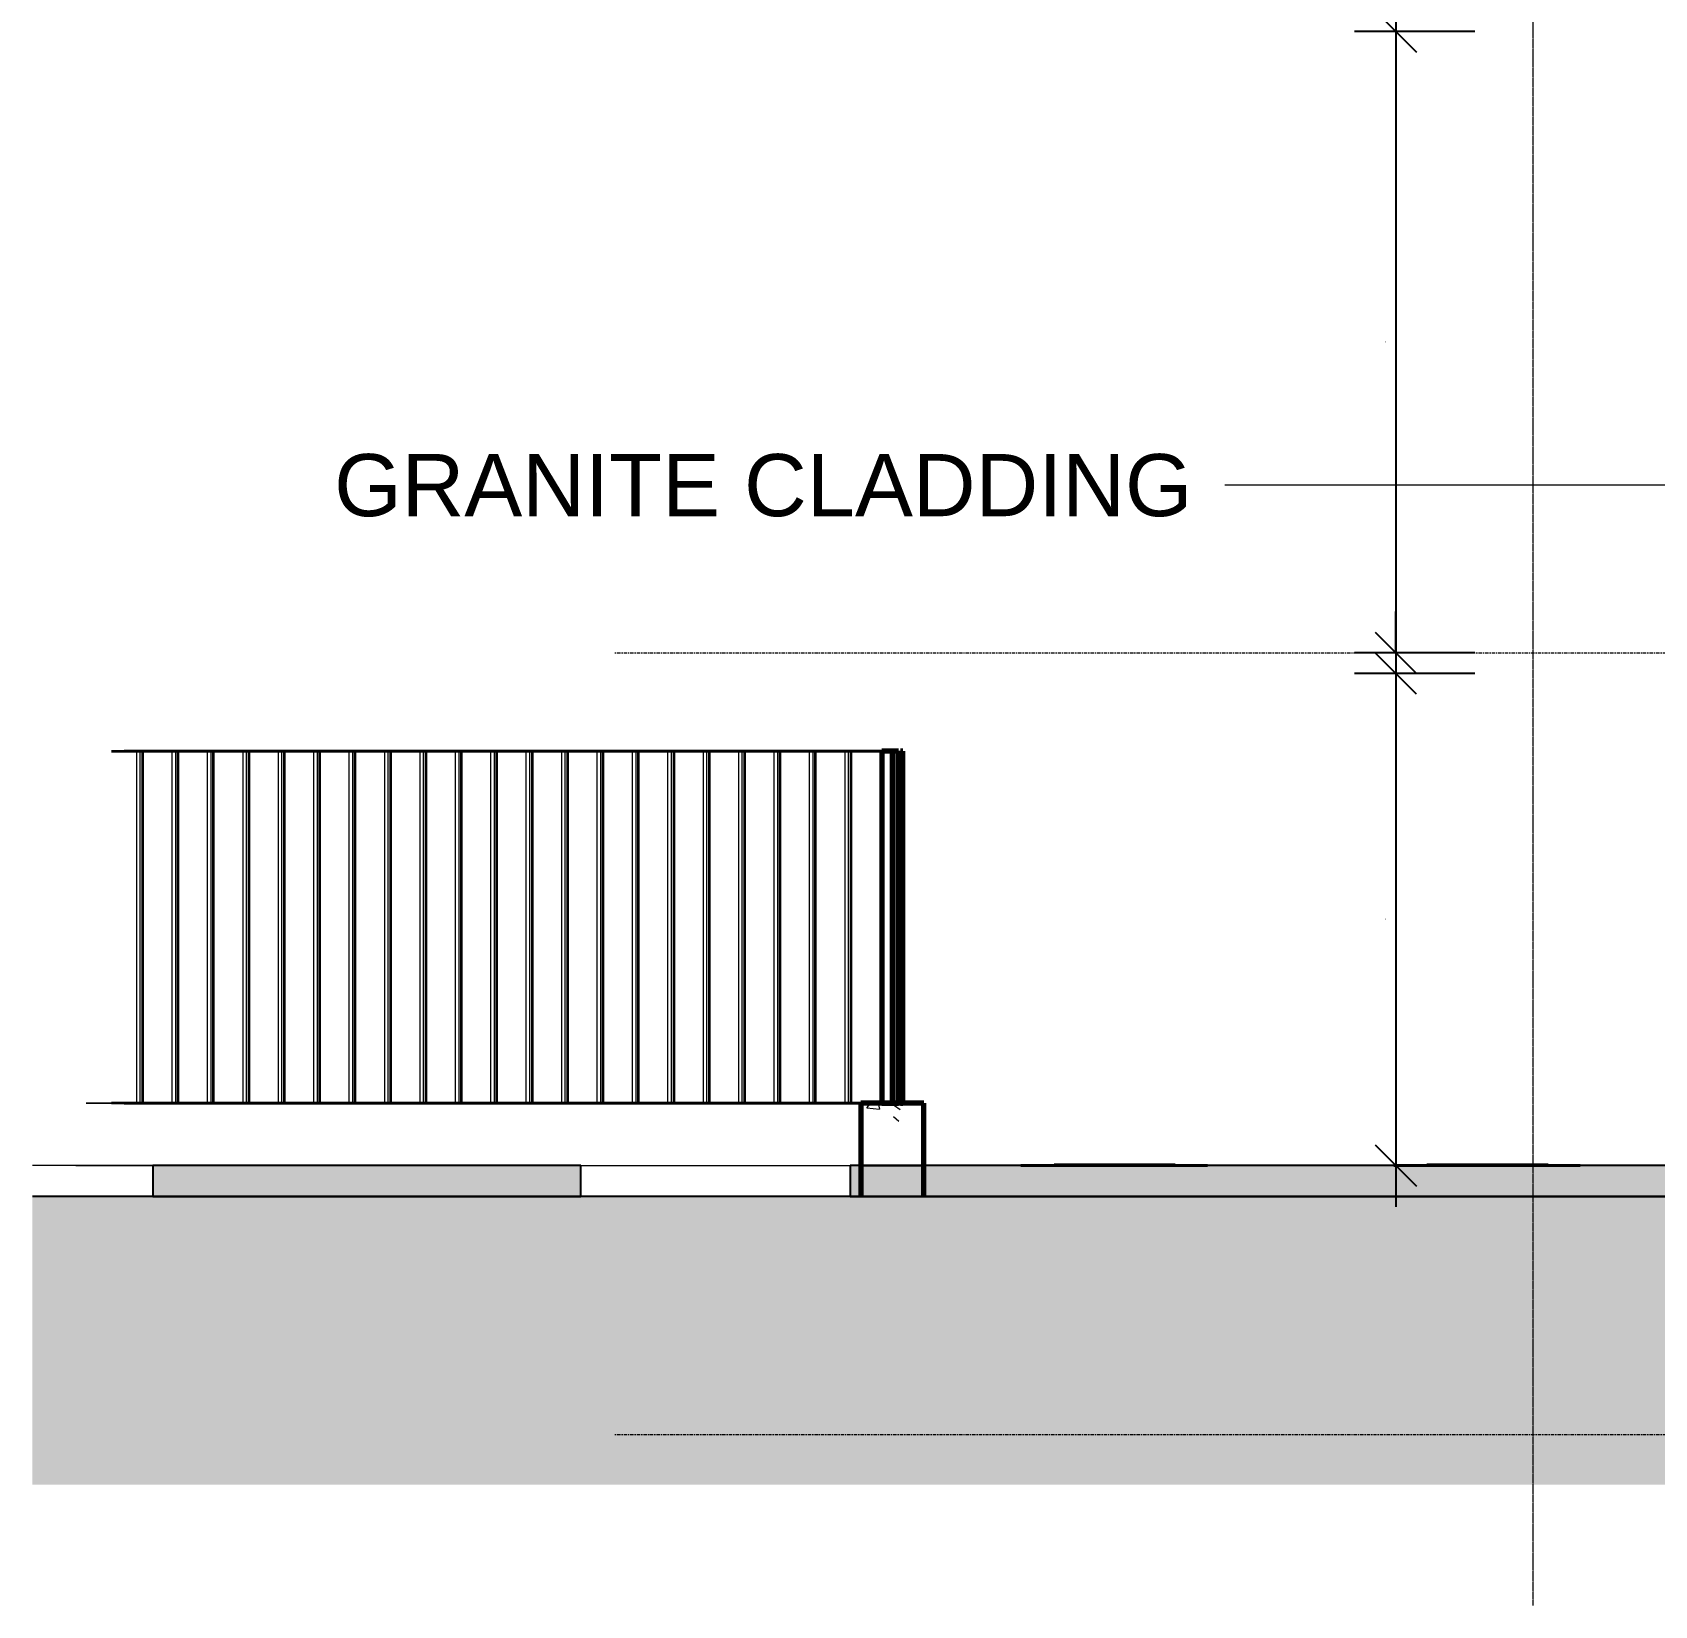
# Model space of a CAD drawing. Header units: millimetres. Extents: x -1379 to 1385823, y -4884429 to 548763.
# Drawn here: x 598423 to 606255, y -2306296 to -2298701 of the extents above; entities that cross this region are included whole.
import ezdxf

# ---------------------------------------------------------------- set-up
doc = ezdxf.new("R2010")
doc.units = ezdxf.units.MM
doc.linetypes.add('Centre', pattern=[31.75, 6.35, -4.7625, 15.875, -4.7625])
doc.linetypes.add('DPA_Grid _ Level 100', pattern=[10, 5.5, -1.6, 1.3, -1.6])
doc.layers.add('000 - D I M', color=7, linetype='Continuous')
for name, color, linetype, lineweight in [('A-DETL-GENF', 7, 'Continuous', 35), ('A-DETL-THIN', 7, 'Continuous', 25), ('A-FLOR-E', 7, 'Continuous', 35), ('A-FLOR-FNSH', 7, 'Continuous', 70), ('A-FLOR-LEVL', 7, 'Continuous', 9), ('A-FLOR-PATT', 7, 'Continuous', 70), ('A-GENM', 7, 'Continuous', 35), ('A-GLAZ-CURT', 7, 'Continuous', 35), ('A-GLAZ-CWMG', 7, 'Continuous', 35), ('A-WALL', 7, 'Continuous', 70), ('A-WALL-PATT', 7, 'Continuous', 70), ('G-ANNO-TEXT', 7, 'Continuous', 9), ('S-GRID', 7, 'Continuous', 9), ('WALL-E', 7, 'Continuous', 50)]:
    doc.layers.add(name, color=color, linetype=linetype, lineweight=lineweight)
doc.styles.add('ARIAL', font='arial.ttf')
doc.styles.add('Arial_2', font='arial.ttf', dxfattribs={"height": 3})
doc.dimstyles.new('DPA-DIM-3_0_T-T', dxfattribs={"dimscale": 304.8, "dimtxt": 306.07782, "dimasz": 0.656168, "dimexe": 0.656168, "dimexo": 0.0625, "dimgap": 0.164042, "dimtad": 1, "dimdec": 0, "dimzin": 0, "dimdsep": 46, "dimtxsty": 'Arial_2', "dimblk1": 'OBLIQUE', "dimblk2": 'OBLIQUE', "dimsah": 1, "dimcen": 0.09, "dimdle": 0.656168, "dimclrd": 7, "dimclre": 7, "dimclrt": 7, "dimadec": 8, "dimazin": 0, "dimtfac": 1, "dimtdec": 4, "dimtix": 1, "dimtmove": 0, "dimatfit": 3, "dimfxl": 1.312336, "dimfxlon": 1, "dimtvp": 1, "dimtolj": 1, "dimtzin": 0, "dimarcsym": 2})
pattern_1 = [(45, (2296929.217, 0), (-33.67596, 33.67596), []), (135, (2296929.217, 0), (-101.027881, 33.67596), [119.063, -71.438])]

# ---------------------------------------------------------------- blocks, each defined once
blk = doc.blocks.new('DPA_GM-Manhole Cover Type 2 - 600x600-V179-IV01 - ELEVATION 4')
at = {"layer": 'A-GENM', "lineweight": 9}
h = blk.add_hatch(dxfattribs=at)
h.set_pattern_fill('FP_77', style=0, pattern_type=2)
h.set_pattern_definition([(54.736, (2303117.928, 0), (-23.813104, 33.675876), []), (125.264, (2303117.928, 0), (-71.437692, 33.676435), [103.111, -61.867])])
h.paths.add_polyline_path([(2298900.6, 101300), (2298900.6, 101302), (2298820.6, 101302), (2298820.6, 101300)])
h = blk.add_hatch(dxfattribs=at)
h.set_pattern_fill('FP_75', style=0, pattern_type=2)
h.set_pattern_definition(pattern_1)
h.paths.add_polyline_path([(2299320.6, 101300), (2299320.6, 101302), (2298900.6, 101302), (2298900.6, 101300)])
h = blk.add_hatch(dxfattribs=at)
h.set_pattern_fill('FP_76', style=0, pattern_type=2)
h.set_pattern_definition([(54.736, (2292921.895, 0), (-23.813104, 33.675876), []), (125.264, (2292921.895, 0), (-71.437692, 33.676435), [103.111, -61.867])])
h.paths.add_polyline_path([(2299400.6, 101300), (2299400.6, 101302), (2299320.6, 101302), (2299320.6, 101300)])
h = blk.add_hatch(dxfattribs=at)
h.set_pattern_fill('FP_74', style=0, pattern_type=2)
h.set_pattern_definition([(54.736, (2292771.895, 0), (-23.813104, 33.675876), []), (125.264, (2292771.895, 0), (-71.437692, 33.676435), [103.111, -61.867])])
h.paths.add_polyline_path([(2299400.6, 101300), (2299405.6, 101300), (2299405.6, 101302), (2299400.6, 101302)])
at = {"layer": 'A-GENM', "color": 7}
for p, q in [((2298660.6, 101300), (2299560.6, 101300)), ((2299560.6, 101300), (2298660.6, 101300)), ((2298805.6, 101300), (2299415.6, 101300)), ((2298805.6, 101300), (2299415.6, 101300)), ((2298805.6, 101300), (2299415.6, 101300)), ((2299415.6, 101300), (2298805.6, 101300)), ((2299410.6, 101300), (2298810.6, 101300)), ((2298810.6, 101300), (2299410.6, 101300)), ((2298900.6, 101302), (2298820.6, 101302)), ((2298820.6, 101302), (2298900.6, 101302)), ((2298820.6, 101302), (2298820.6, 101300)), ((2298820.6, 101300), (2298820.6, 101302)), ((2298900.6, 101302), (2298820.6, 101302)), ((2298820.6, 101302), (2298900.6, 101302)), ((2298820.6, 101302), (2298820.6, 101300)), ((2298820.6, 101300), (2298820.6, 101302)), ((2298820.6, 101300), (2299400.6, 101300)), ((2299400.6, 101300), (2298820.6, 101300)), ((2298900.6, 101300), (2298820.6, 101300)), ((2298820.6, 101300), (2298900.6, 101300)), ((2298900.6, 101300), (2298820.6, 101300)), ((2298820.6, 101300), (2298900.6, 101300)), ((2298900.6, 101302), (2299320.6, 101302)), ((2299320.6, 101302), (2298900.6, 101302)), ((2298900.6, 101300), (2298900.6, 101302)), ((2298900.6, 101302), (2298900.6, 101300)), ((2298900.6, 101302), (2299320.6, 101302)), ((2299320.6, 101302), (2298900.6, 101302)), ((2298900.6, 101302), (2298900.6, 101300)), ((2298900.6, 101300), (2298900.6, 101302)), ((2298900.6, 101300), (2299320.6, 101300)), ((2299320.6, 101300), (2298900.6, 101300)), ((2298900.6, 101300), (2299320.6, 101300)), ((2299320.6, 101300), (2298900.6, 101300)), ((2299320.6, 101302), (2299405.6, 101302)), ((2299405.6, 101302), (2299320.6, 101302)), ((2299320.6, 101302), (2299320.6, 101300)), ((2299320.6, 101302), (2299320.6, 101300)), ((2299320.6, 101302), (2299400.6, 101302)), ((2299400.6, 101302), (2299320.6, 101302)), ((2299320.6, 101300), (2299320.6, 101302)), ((2299320.6, 101300), (2299320.6, 101302)), ((2299320.6, 101300), (2299405.6, 101300)), ((2299405.6, 101300), (2299320.6, 101300)), ((2299320.6, 101300), (2299400.6, 101300)), ((2299400.6, 101300), (2299320.6, 101300)), ((2299400.6, 101300), (2299400.6, 101302)), ((2299400.6, 101300), (2299400.6, 101302)), ((2299405.6, 101302), (2299405.6, 101300)), ((2299405.6, 101302), (2299405.6, 101300))]:
    blk.add_line(p, q, dxfattribs=at)
blk = doc.blocks.new('DPA_GM-Manhole Cover Type 2 - 600x600-V180-IV01 - ELEVATION 4')
at = {"layer": 'A-GENM', "lineweight": 9}
h = blk.add_hatch(dxfattribs=at)
h.set_pattern_fill('FP_80', style=0, pattern_type=2)
h.set_pattern_definition([(54.736, (2307217.928, 0), (-23.813104, 33.675876), []), (125.264, (2307217.928, 0), (-71.437692, 33.676435), [103.111, -61.867])])
h.paths.add_polyline_path([(2297100.6, 101300), (2297100.6, 101302), (2297020.6, 101302), (2297020.6, 101300)])
h = blk.add_hatch(dxfattribs=at)
h.set_pattern_fill('FP_75', style=0, pattern_type=2)
h.set_pattern_definition(pattern_1)
h.paths.add_polyline_path([(2297520.6, 101300), (2297520.6, 101302), (2297100.6, 101302), (2297100.6, 101300)])
h = blk.add_hatch(dxfattribs=at)
h.set_pattern_fill('FP_79', style=0, pattern_type=2)
h.set_pattern_definition([(54.736, (2287021.895, 0), (-23.813104, 33.675876), []), (125.264, (2287021.895, 0), (-71.437692, 33.676435), [103.111, -61.867])])
h.paths.add_polyline_path([(2297600.6, 101300), (2297600.6, 101302), (2297520.6, 101302), (2297520.6, 101300)])
h = blk.add_hatch(dxfattribs=at)
h.set_pattern_fill('FP_78', style=0, pattern_type=2)
h.set_pattern_definition([(54.736, (2286871.895, 0), (-23.813104, 33.675876), []), (125.264, (2286871.895, 0), (-71.437692, 33.676435), [103.111, -61.867])])
h.paths.add_polyline_path([(2297600.6, 101300), (2297605.6, 101300), (2297605.6, 101302), (2297600.6, 101302)])
at = {"layer": 'A-GENM', "color": 7}
for p, q in [((2296860.6, 101300), (2297760.6, 101300)), ((2297760.6, 101300), (2296860.6, 101300)), ((2297005.6, 101300), (2297615.6, 101300)), ((2297005.6, 101300), (2297615.6, 101300)), ((2297005.6, 101300), (2297615.6, 101300)), ((2297615.6, 101300), (2297005.6, 101300)), ((2297610.6, 101300), (2297010.6, 101300)), ((2297010.6, 101300), (2297610.6, 101300)), ((2297100.6, 101302), (2297020.6, 101302)), ((2297020.6, 101302), (2297100.6, 101302)), ((2297020.6, 101302), (2297020.6, 101300)), ((2297020.6, 101300), (2297020.6, 101302)), ((2297100.6, 101302), (2297020.6, 101302)), ((2297020.6, 101302), (2297100.6, 101302)), ((2297020.6, 101302), (2297020.6, 101300)), ((2297020.6, 101300), (2297020.6, 101302)), ((2297020.6, 101300), (2297600.6, 101300)), ((2297600.6, 101300), (2297020.6, 101300)), ((2297100.6, 101300), (2297020.6, 101300)), ((2297020.6, 101300), (2297100.6, 101300)), ((2297100.6, 101300), (2297020.6, 101300)), ((2297020.6, 101300), (2297100.6, 101300)), ((2297100.6, 101302), (2297520.6, 101302)), ((2297520.6, 101302), (2297100.6, 101302)), ((2297100.6, 101300), (2297100.6, 101302)), ((2297100.6, 101302), (2297100.6, 101300)), ((2297100.6, 101302), (2297520.6, 101302)), ((2297520.6, 101302), (2297100.6, 101302)), ((2297100.6, 101302), (2297100.6, 101300)), ((2297100.6, 101300), (2297100.6, 101302)), ((2297100.6, 101300), (2297520.6, 101300)), ((2297520.6, 101300), (2297100.6, 101300)), ((2297100.6, 101300), (2297520.6, 101300)), ((2297520.6, 101300), (2297100.6, 101300)), ((2297520.6, 101302), (2297605.6, 101302)), ((2297605.6, 101302), (2297520.6, 101302)), ((2297520.6, 101302), (2297520.6, 101300)), ((2297520.6, 101302), (2297520.6, 101300)), ((2297520.6, 101302), (2297600.6, 101302)), ((2297600.6, 101302), (2297520.6, 101302)), ((2297520.6, 101300), (2297520.6, 101302)), ((2297520.6, 101300), (2297520.6, 101302)), ((2297520.6, 101300), (2297605.6, 101300)), ((2297605.6, 101300), (2297520.6, 101300)), ((2297520.6, 101300), (2297600.6, 101300)), ((2297600.6, 101300), (2297520.6, 101300)), ((2297600.6, 101300), (2297600.6, 101302)), ((2297600.6, 101300), (2297600.6, 101302)), ((2297605.6, 101302), (2297605.6, 101300)), ((2297605.6, 101302), (2297605.6, 101300))]:
    blk.add_line(p, q, dxfattribs=at)
blk = doc.blocks.new('Curtain Panel Precast - Precast-5466928-IV01 - ELEVATION 4')
at = {"layer": 'A-GLAZ-CURT', "color": 7, "lineweight": 70}
for p, q in [((2296269.5, 103300), (2296239.7, 103300)), ((2296239.7, 103300), (2296239.7, 101600)), ((2296269.5, 101600), (2296269.5, 103300)), ((2296239.7, 101600), (2296269.5, 101600))]:
    blk.add_line(p, q, dxfattribs=at)
blk = doc.blocks.new('Rectangular Mullion - Mullion_Beam 300x700-5466926-IV01 - ELEVATION 4')
at = {"layer": 'A-GLAZ-CWMG', "color": 7, "lineweight": 70}
for p, q in [((2296391.3, 101600), (2296210.5, 101600)), ((2296391.3, 101150), (2296391.3, 101600))]:
    blk.add_line(p, q, dxfattribs=at)
blk = doc.blocks.new('Curtain Panel Precast - Precast-5462454-IV01 - ELEVATION 4')
at = {"layer": 'A-GLAZ-CURT', "color": 7}
for p, q in [((2292619.2, 103300), (2292788.4, 103300)), ((2292678.3, 103300), (2292619.2, 103300)), ((2292619.2, 103300), (2292619.2, 101600)), ((2292847.5, 103300), (2292678.3, 103300)), ((2292788.4, 103300), (2292847.5, 103300)), ((2292619.2, 101600), (2292678.3, 101600)), ((2292788.4, 101600), (2292619.2, 101600)), ((2292678.3, 101600), (2292847.5, 101600)), ((2292847.5, 101600), (2292788.4, 101600))]:
    blk.add_line(p, q, dxfattribs=at)
blk = doc.blocks.new('Curtain Panel Precast - Precast-V185-IV01 - ELEVATION 4')
at = {"layer": 'A-GLAZ-CURT', "color": 7}
for p, q in [((2292469.8, 103300), (2292617.4, 103300)), ((2292676.6, 103300), (2292530.7, 103300)), ((2292617.4, 103300), (2292676.6, 103300)), ((2292617.4, 101600), (2292469.8, 101600)), ((2292530.7, 101600), (2292676.6, 101600)), ((2292676.6, 101600), (2292617.4, 101600))]:
    blk.add_line(p, q, dxfattribs=at)
blk = doc.blocks.new('Rectangular Mullion - Mullion_Beam 300x700-5462449-IV01 - ELEVATION 4')
at = {"layer": 'A-GLAZ-CWMG', "color": 7, "lineweight": 9}
for p, q in [((2292500.1, 101600), (2292671, 101600)), ((2292795.6, 101600), (2292966.6, 101600))]:
    blk.add_line(p, q, dxfattribs=at)
blk = doc.blocks.new('Rectangular Mullion - Mullion_Beam 300x700-5462463-IV01 - ELEVATION 4')
at = {"layer": 'A-GLAZ-CWMG', "color": 7, "lineweight": 9}
for p, q in [((2292348, 101600), (2292500.1, 101600)), ((2292652.5, 101600), (2292795.6, 101600))]:
    blk.add_line(p, q, dxfattribs=at)
blk = doc.blocks.new('Rectangular Mullion - Mullion_H-Beam-5462448-IV01 - ELEVATION 4')
at = {"layer": 'A-GLAZ-CWMG', "color": 7, "lineweight": 9}
for p, q in [((2292770.9, 103300), (2292761, 103300)), ((2292761, 103300), (2292778.1, 103300)), ((2292761, 103300), (2292761, 101600)), ((2292778.6, 103300), (2292770.9, 103300)), ((2292778.1, 103300), (2292788, 103300)), ((2292778.1, 103300), (2292778.1, 101600)), ((2292857.4, 103300), (2292778.6, 103300)), ((2292788, 103300), (2292780.3, 103300)), ((2292780.3, 103300), (2292859.1, 103300)), ((2292788, 103300), (2292788, 101600)), ((2292859.5, 103300), (2292849.7, 103300)), ((2292849.7, 103300), (2292857.4, 103300)), ((2292859.1, 103300), (2292866.8, 103300)), ((2292876.6, 103300), (2292859.5, 103300)), ((2292866.8, 103300), (2292876.6, 103300)), ((2292778.1, 101600), (2292761, 101600)), ((2292761, 101600), (2292770.9, 101600)), ((2292770.9, 101600), (2292778.6, 101600)), ((2292788, 101600), (2292778.1, 101600)), ((2292778.6, 101600), (2292857.4, 101600)), ((2292859.1, 101600), (2292780.3, 101600)), ((2292780.3, 101600), (2292788, 101600)), ((2292857.4, 101600), (2292849.7, 101600)), ((2292849.7, 101600), (2292859.5, 101600)), ((2292866.8, 101600), (2292859.1, 101600)), ((2292859.5, 101600), (2292876.6, 101600)), ((2292876.6, 101600), (2292866.8, 101600))]:
    blk.add_line(p, q, dxfattribs=at)
blk = doc.blocks.new('Rectangular Mullion - Mullion_Beam 300x700-V186-IV01 - ELEVATION 4')
at = {"layer": 'A-GLAZ-CWMG', "color": 7, "lineweight": 9}
blk.add_line((2295919.5, 101600), (2296086.8, 101600), dxfattribs=at)
at = {"layer": 'A-GLAZ-CWMG', "color": 7, "lineweight": 70}
for p, q in [((2296210.5, 101600), (2296086.8, 101600)), ((2296086.8, 101600), (2296086.8, 101150))]:
    blk.add_line(p, q, dxfattribs=at)
blk = doc.blocks.new('Rectangular Mullion - Mullion_H-Beam-V187-IV01 - ELEVATION 4')
at = {"layer": 'A-GLAZ-CWMG', "color": 7, "lineweight": 9}
for p, q in [((2296180.4, 103300), (2296180.4, 101600)), ((2296180.4, 103300), (2296188.3, 103300)), ((2296239.7, 103300), (2296278.5, 103300)), ((2296269.1, 103300), (2296276.8, 103300)), ((2296278.5, 103300), (2296278.5, 101600)), ((2296278.5, 103300), (2296279.7, 103300)), ((2296188.3, 101600), (2296180.4, 101600)), ((2296278.5, 101600), (2296239.7, 101600)), ((2296276.8, 101600), (2296269.1, 101600)), ((2296279.7, 101600), (2296278.5, 101600))]:
    blk.add_line(p, q, dxfattribs=at)
at = {"layer": 'A-GLAZ-CWMG', "color": 7, "lineweight": 70}
for p, q in [((2296239.7, 103300), (2296188.3, 103300)), ((2296188.3, 103300), (2296188.3, 101600)), ((2296239.7, 101600), (2296239.7, 103300)), ((2296289.8, 103300), (2296279.7, 103300)), ((2296279.7, 103300), (2296279.7, 101600)), ((2296289.8, 101600), (2296289.8, 103300)), ((2296188.3, 101600), (2296239.7, 101600)), ((2296279.7, 101600), (2296289.8, 101600))]:
    blk.add_line(p, q, dxfattribs=at)
blk = doc.blocks.new('_Oblique')
at = {"color": 7, "linetype": 'ByBlock', "lineweight": -2}
blk.add_line((-0.5, -0.5), (0.5, 0.5), dxfattribs=at)
blk = doc.blocks.new('*D1915')
at = {"layer": '000 - D I M', "color": 7, "lineweight": -2, "transparency": 16777216}
for p, q in [((605005.9, -2295446), (605005.9, -2298896)), ((605386.9, -2295646), (604805.9, -2295646)), ((605386.9, -2298696), (604805.9, -2298696))]:
    blk.add_line(p, q, dxfattribs=at)
at = {"layer": 'Defpoints', "color": 7, "transparency": 16777216}
for p in [(605405.9, -2295646), (605005.9, -2298696), (605405.9, -2298696)]:
    blk.add_point(p, dxfattribs=at)
at = {"layer": '000 - D I M', "color": 7, "lineweight": -2, "transparency": 16777216, "xscale": 200, "yscale": 200, "zscale": 200}
for p, rotation in [((605005.9, -2295646), 90), ((605005.9, -2298696), 270)]:
    blk.add_blockref('_Oblique', p, dxfattribs=dict(at, rotation=rotation))
at = {"layer": '000 - D I M', "color": 7, "transparency": 16777216, "insert": (604954.4, -2297171), "char_height": 3, "width": 1107.531, "attachment_point": 5, "rotation": 90, "style": 'Arial_2'}
blk.add_mtext('\\A1;3050', dxfattribs=at)
blk = doc.blocks.new('*D1916')
at = {"layer": '000 - D I M', "color": 7, "lineweight": -2, "transparency": 16777216}
for p, q in [((605005.9, -2298496), (605005.9, -2301896)), ((605386.9, -2298696), (604805.9, -2298696)), ((605386.9, -2301696), (604805.9, -2301696))]:
    blk.add_line(p, q, dxfattribs=at)
at = {"layer": 'Defpoints', "color": 7, "transparency": 16777216}
for p in [(605405.9, -2298696), (605005.9, -2301696), (605405.9, -2301696)]:
    blk.add_point(p, dxfattribs=at)
at = {"layer": '000 - D I M', "color": 7, "lineweight": -2, "transparency": 16777216, "xscale": 200, "yscale": 200, "zscale": 200}
for p, rotation in [((605005.9, -2298696), 90), ((605005.9, -2301696), 270)]:
    blk.add_blockref('_Oblique', p, dxfattribs=dict(at, rotation=rotation))
at = {"layer": '000 - D I M', "color": 7, "transparency": 16777216, "insert": (604954.4, -2300196), "char_height": 3, "width": 1107.531, "attachment_point": 5, "rotation": 90, "style": 'Arial_2'}
blk.add_mtext('\\A1;3000', dxfattribs=at)
blk = doc.blocks.new('*D1917')
at = {"layer": '000 - D I M', "color": 7, "lineweight": -2, "transparency": 16777216}
for p, q in [((605005.9, -2301696), (605005.9, -2301496)), ((605386.9, -2301696), (604805.9, -2301696)), ((605005.9, -2301696), (605005.9, -2301796)), ((605386.9, -2301796), (604805.9, -2301796)), ((605005.9, -2301796), (605005.9, -2301996))]:
    blk.add_line(p, q, dxfattribs=at)
at = {"layer": 'Defpoints', "color": 7, "transparency": 16777216}
for p in [(605405.9, -2301696), (605005.9, -2301796), (605405.9, -2301796)]:
    blk.add_point(p, dxfattribs=at)
at = {"layer": '000 - D I M', "color": 7, "lineweight": -2, "transparency": 16777216, "xscale": 200, "yscale": 200, "zscale": 200}
for p, rotation in [((605005.9, -2301696), 270), ((605005.9, -2301796), 90)]:
    blk.add_blockref('_Oblique', p, dxfattribs=dict(at, rotation=rotation))
at = {"layer": '000 - D I M', "color": 7, "transparency": 16777216, "insert": (604954.4, -2301746), "char_height": 3, "width": 830.648, "attachment_point": 5, "rotation": 90, "style": 'Arial_2'}
blk.add_mtext('\\A1;100', dxfattribs=at)
blk = doc.blocks.new('*D1918')
at = {"layer": '000 - D I M', "color": 7, "lineweight": -2, "transparency": 16777216}
for p, q in [((605005.9, -2301596), (605005.9, -2304371)), ((605386.9, -2301796), (604805.9, -2301796)), ((605386.9, -2304171), (604805.9, -2304171))]:
    blk.add_line(p, q, dxfattribs=at)
at = {"layer": 'Defpoints', "color": 7, "transparency": 16777216}
for p in [(605405.9, -2301796), (605005.9, -2304171), (605405.9, -2304171)]:
    blk.add_point(p, dxfattribs=at)
at = {"layer": '000 - D I M', "color": 7, "lineweight": -2, "transparency": 16777216, "xscale": 200, "yscale": 200, "zscale": 200}
for p, rotation in [((605005.9, -2301796), 90), ((605005.9, -2304171), 270)]:
    blk.add_blockref('_Oblique', p, dxfattribs=dict(at, rotation=rotation))
at = {"layer": '000 - D I M', "color": 7, "transparency": 16777216, "insert": (604954.4, -2302983.5), "char_height": 3, "width": 1107.531, "attachment_point": 5, "rotation": 90, "style": 'Arial_2'}
blk.add_mtext('\\A1;2375', dxfattribs=at)

msp = doc.modelspace()

# ---------------------------------------------------------------- hatches: boundary and pattern name
at = {"layer": 'A-DETL-GENF', "lineweight": 9}
h = msp.add_hatch(dxfattribs=at)
h.set_pattern_fill('FP_84', style=0, pattern_type=2)
h.set_pattern_definition([(45, (603264.26, -2405470.96), (0, 449.0128), [317.5, -317.5]), (45, (603180.08, -2405386.77), (0, 449.0128), [317.5, -317.5]), (45, (603095.9, -2405302.58), (0, 449.0128), [317.5, -317.5]), (135, (603095.9, -2405246.45), (-449.0128, 3e-14), [317.5, -317.5]), (135, (603180.08, -2405162.26), (-449.0128, 3e-14), [317.5, -317.5]), (135, (603264.26, -2405078.07), (-449.0128, 3e-14), [317.5, -317.5])])
h.paths.add_polyline_path([(615365.3, -2305712.1), (629403.2, -2305712.1), (629403.2, -2304321), (598422.9, -2304321), (598422.9, -2305712.1), (614881.2, -2305712.1)])
at = {"layer": 'A-FLOR-PATT', "lineweight": 35}
for points in [[(600359.2, -2304321), (601071.2, -2304321), (601071.2, -2304171), (599004.1, -2304171), (599004.1, -2304321), (599391.1, -2304321)], [(622012.8, -2304321), (622012.8, -2304171), (602371.1, -2304171), (602371.1, -2304321), (621658.1, -2304321)]]:
    msp.add_hatch(color=7, dxfattribs=at).paths.add_polyline_path(points)
at = {"layer": 'A-WALL-PATT', "lineweight": 9}
h = msp.add_hatch(dxfattribs=at)
h.set_pattern_fill('FP_59', style=0, pattern_type=2)
h.set_pattern_definition([(50, (603264.26, -2405470.96), (728.7365, -63.7558), [76.2, -838.2]), (355, (603264.3, -2405470.96), (-140.9716, 764.2276), [60.96, -670.56]), (100.451, (603325, -2405476.3), (587.77, 700.4668), [64.76, -712.36]), (46.184, (603264.3, -2405267.8), (1084.316, -168.171), [114.3, -1257.3]), (96.636, (603354.6, -2405281.8), (949.61, 989.71), [97.14, -1068.54]), (351.184, (603264.3, -2405267.8), (949.62, 989.701), [91.44, -1005.84]), (21, (603365.86, -2405318.56), (606.458, -409.0606), [76.2, -838.2]), (326, (603365.9, -2405318.56), (247.2083, 736.753), [60.96, -670.56]), (71.451, (603416.4, -2405352.64), (853.6683, 327.6855), [64.76, -712.36]), (37.5, (603264.26, -2405470.96), (12.3547, 338.2201), [33.528, -628.904, 33.528, -647.192, -673.1]), (37.5, (603264.26, -2405470.96), (12.3547, 338.2201), [-1343.152, 33.528, -639.572]), (7.5, (603264.26, -2405470.96), (267.2789, 400.7221), [33.528, -354.584, 33.528, -613.664, -256.54]), (7.5, (603264.26, -2405470.96), (267.2789, 400.7221), [-1035.304, 33.528, -223.012]), (327.5, (603037.7, -2405470.96), (542.3633, -22.91534), [33.528, -220.472, 33.528, -758.952, -1051.56]), (327.5, (603037.7, -2405470.96), (542.3633, -22.91534), [-1046.48, 33.528, -1018.032]), (317.5, (602936.1, -2405470.96), (592.517, 101.707), [33.528, -296.672, 33.528, -492.76, -746.76]), (317.5, (602936.1, -2405470.96), (592.517, 101.707), [-856.488, 33.528, -713.232])])
h.paths.add_polyline_path([(602726.4, -2304171), (602726.4, -2303871), (602421.9, -2303871), (602421.9, -2304171)])

# ---------------------------------------------------------------- linework, layer by layer
at = {"layer": 'A-DETL-THIN', "color": 7}
msp.add_line((629403.2, -2304321), (598422.9, -2304321), dxfattribs=at)
at = {"layer": 'A-FLOR-E', "color": 7, "lineweight": 9}
for p, q in [((598505.5, -2304171), (598422.9, -2304171)), ((599004.1, -2304171), (598422.9, -2304171)), ((598632.3, -2304171), (602371.1, -2304171)), ((598422.9, -2304321), (599004.1, -2304321)), ((598422.9, -2304321), (598505.5, -2304321)), ((602371.1, -2304321), (598632.3, -2304321))]:
    msp.add_line(p, q, dxfattribs=at)
at = {"layer": 'A-FLOR-FNSH', "color": 7, "lineweight": 25}
for p, q in [((601071.2, -2304171), (599004.1, -2304171)), ((599004.1, -2304171), (599004.1, -2304321)), ((601071.2, -2304321), (601071.2, -2304171)), ((602421.9, -2304171), (602371.1, -2304171)), ((602371.1, -2304171), (602371.1, -2304321)), ((622012.8, -2304171), (602421.9, -2304171)), ((599004.1, -2304321), (601071.2, -2304321)), ((602371.1, -2304321), (622012.8, -2304321))]:
    msp.add_line(p, q, dxfattribs=at)
at = {"layer": 'A-FLOR-LEVL', "color": 7, "linetype": 'Centre'}
for p, q in [((601234.6, -2301696), (631213.7, -2301696)), ((601234.6, -2304171), (631213.7, -2304171)), ((601234.6, -2305471), (631213.7, -2305471))]:
    msp.add_line(p, q, dxfattribs=at)
at = {"layer": 'A-WALL', "color": 7, "lineweight": 25}
for p, q in [((602726.4, -2303871), (602421.9, -2303871)), ((602421.9, -2303871), (602421.9, -2304171)), ((602726.4, -2304171), (602726.4, -2303871)), ((602421.9, -2304171), (602726.4, -2304171))]:
    msp.add_line(p, q, dxfattribs=at)
at = {"layer": 'G-ANNO-TEXT', "color": 7}
for p, q in [((604186.6, -2300886.6), (604179.9, -2300886.6)), ((607327.5, -2300886.6), (604186.6, -2300886.6))]:
    msp.add_line(p, q, dxfattribs=at)
at = {"layer": 'S-GRID', "color": 7, "linetype": 'DPA_Grid _ Level 100'}
msp.add_line((605667.8, -2306296.3), (605667.8, -2287829.1), dxfattribs=at)
at = {"layer": 'WALL-E', "color": 7, "lineweight": 9}
for p, q in [((602421.9, -2303871), (598683, -2303871)), ((598683, -2304171), (602421.9, -2304171))]:
    msp.add_line(p, q, dxfattribs=at)

# ---------------------------------------------------------------- block references
at = {"layer": 'A-GENM', "color": 7}
for name in ['DPA_GM-Manhole Cover Type 2 - 600x600-V180-IV01 - ELEVATION 4', 'DPA_GM-Manhole Cover Type 2 - 600x600-V179-IV01 - ELEVATION 4']:
    msp.add_blockref(name, (-1693665, -2405471), dxfattribs=at)
at = {"layer": 'A-GLAZ-CURT', "color": 7}
for name, p in [('Curtain Panel Precast - Precast-V185-IV01 - ELEVATION 4', (-1693665, -2405471)), ('Curtain Panel Precast - Precast-5462454-IV01 - ELEVATION 4', (-1693665, -2405471)), ('Curtain Panel Precast - Precast-5462454-IV01 - ELEVATION 4', (-1693494, -2405471)), ('Curtain Panel Precast - Precast-5462454-IV01 - ELEVATION 4', (-1693323, -2405471)), ('Curtain Panel Precast - Precast-5462454-IV01 - ELEVATION 4', (-1693152, -2405471)), ('Curtain Panel Precast - Precast-5462454-IV01 - ELEVATION 4', (-1692981.1, -2405471)), ('Curtain Panel Precast - Precast-5462454-IV01 - ELEVATION 4', (-1692810.1, -2405471)), ('Curtain Panel Precast - Precast-5462454-IV01 - ELEVATION 4', (-1692639.1, -2405471)), ('Curtain Panel Precast - Precast-5462454-IV01 - ELEVATION 4', (-1692468.2, -2405471)), ('Curtain Panel Precast - Precast-5462454-IV01 - ELEVATION 4', (-1692297.2, -2405471)), ('Curtain Panel Precast - Precast-5462454-IV01 - ELEVATION 4', (-1692126.2, -2405471)), ('Curtain Panel Precast - Precast-5462454-IV01 - ELEVATION 4', (-1691955.2, -2405471)), ('Curtain Panel Precast - Precast-5462454-IV01 - ELEVATION 4', (-1691784.3, -2405471)), ('Curtain Panel Precast - Precast-5462454-IV01 - ELEVATION 4', (-1691613.3, -2405471)), ('Curtain Panel Precast - Precast-5462454-IV01 - ELEVATION 4', (-1691442.3, -2405471)), ('Curtain Panel Precast - Precast-5462454-IV01 - ELEVATION 4', (-1691271.4, -2405471)), ('Curtain Panel Precast - Precast-5462454-IV01 - ELEVATION 4', (-1691100.4, -2405471)), ('Curtain Panel Precast - Precast-5462454-IV01 - ELEVATION 4', (-1690929.4, -2405471)), ('Curtain Panel Precast - Precast-5462454-IV01 - ELEVATION 4', (-1690758.4, -2405471)), ('Curtain Panel Precast - Precast-5462454-IV01 - ELEVATION 4', (-1690587.5, -2405471)), ('Curtain Panel Precast - Precast-5462454-IV01 - ELEVATION 4', (-1690416.5, -2405471)), ('Curtain Panel Precast - Precast-5462454-IV01 - ELEVATION 4', (-1690245.5, -2405471)), ('Curtain Panel Precast - Precast-5466928-IV01 - ELEVATION 4', (-1693665, -2405471))]:
    msp.add_blockref(name, p, dxfattribs=at)
at = {"layer": 'A-GLAZ-CWMG', "color": 7, "lineweight": 9}
for name, p in [('Rectangular Mullion - Mullion_H-Beam-5462448-IV01 - ELEVATION 4', (-1693835.9, -2405471)), ('Rectangular Mullion - Mullion_H-Beam-5462448-IV01 - ELEVATION 4', (-1693665, -2405471)), ('Rectangular Mullion - Mullion_H-Beam-5462448-IV01 - ELEVATION 4', (-1693494, -2405471)), ('Rectangular Mullion - Mullion_H-Beam-5462448-IV01 - ELEVATION 4', (-1693323, -2405471)), ('Rectangular Mullion - Mullion_H-Beam-5462448-IV01 - ELEVATION 4', (-1693152, -2405471)), ('Rectangular Mullion - Mullion_H-Beam-5462448-IV01 - ELEVATION 4', (-1692981.1, -2405471)), ('Rectangular Mullion - Mullion_H-Beam-5462448-IV01 - ELEVATION 4', (-1692810.1, -2405471)), ('Rectangular Mullion - Mullion_H-Beam-5462448-IV01 - ELEVATION 4', (-1692639.1, -2405471)), ('Rectangular Mullion - Mullion_H-Beam-5462448-IV01 - ELEVATION 4', (-1692468.2, -2405471)), ('Rectangular Mullion - Mullion_H-Beam-5462448-IV01 - ELEVATION 4', (-1692297.2, -2405471)), ('Rectangular Mullion - Mullion_H-Beam-5462448-IV01 - ELEVATION 4', (-1692126.2, -2405471)), ('Rectangular Mullion - Mullion_H-Beam-5462448-IV01 - ELEVATION 4', (-1691955.2, -2405471)), ('Rectangular Mullion - Mullion_H-Beam-5462448-IV01 - ELEVATION 4', (-1691784.3, -2405471)), ('Rectangular Mullion - Mullion_H-Beam-5462448-IV01 - ELEVATION 4', (-1691613.3, -2405471)), ('Rectangular Mullion - Mullion_H-Beam-5462448-IV01 - ELEVATION 4', (-1691442.3, -2405471)), ('Rectangular Mullion - Mullion_H-Beam-5462448-IV01 - ELEVATION 4', (-1691271.4, -2405471)), ('Rectangular Mullion - Mullion_H-Beam-5462448-IV01 - ELEVATION 4', (-1691100.4, -2405471)), ('Rectangular Mullion - Mullion_H-Beam-5462448-IV01 - ELEVATION 4', (-1690929.4, -2405471)), ('Rectangular Mullion - Mullion_H-Beam-5462448-IV01 - ELEVATION 4', (-1690758.4, -2405471)), ('Rectangular Mullion - Mullion_H-Beam-5462448-IV01 - ELEVATION 4', (-1690587.5, -2405471)), ('Rectangular Mullion - Mullion_H-Beam-5462448-IV01 - ELEVATION 4', (-1690416.5, -2405471)), ('Rectangular Mullion - Mullion_H-Beam-V187-IV01 - ELEVATION 4', (-1693665, -2405471)), ('Rectangular Mullion - Mullion_Beam 300x700-5462463-IV01 - ELEVATION 4', (-1693665, -2405471)), ('Rectangular Mullion - Mullion_Beam 300x700-5462449-IV01 - ELEVATION 4', (-1693665, -2405471)), ('Rectangular Mullion - Mullion_Beam 300x700-5462449-IV01 - ELEVATION 4', (-1693494, -2405471)), ('Rectangular Mullion - Mullion_Beam 300x700-5462449-IV01 - ELEVATION 4', (-1693323, -2405471)), ('Rectangular Mullion - Mullion_Beam 300x700-5462449-IV01 - ELEVATION 4', (-1693152, -2405471)), ('Rectangular Mullion - Mullion_Beam 300x700-5462449-IV01 - ELEVATION 4', (-1692981.1, -2405471)), ('Rectangular Mullion - Mullion_Beam 300x700-5462449-IV01 - ELEVATION 4', (-1692810.1, -2405471)), ('Rectangular Mullion - Mullion_Beam 300x700-5462449-IV01 - ELEVATION 4', (-1692639.1, -2405471)), ('Rectangular Mullion - Mullion_Beam 300x700-5462449-IV01 - ELEVATION 4', (-1692468.2, -2405471)), ('Rectangular Mullion - Mullion_Beam 300x700-5462449-IV01 - ELEVATION 4', (-1692297.2, -2405471)), ('Rectangular Mullion - Mullion_Beam 300x700-5462449-IV01 - ELEVATION 4', (-1692126.2, -2405471)), ('Rectangular Mullion - Mullion_Beam 300x700-5462449-IV01 - ELEVATION 4', (-1691955.2, -2405471)), ('Rectangular Mullion - Mullion_Beam 300x700-5462449-IV01 - ELEVATION 4', (-1691784.3, -2405471)), ('Rectangular Mullion - Mullion_Beam 300x700-5462449-IV01 - ELEVATION 4', (-1691613.3, -2405471)), ('Rectangular Mullion - Mullion_Beam 300x700-5462449-IV01 - ELEVATION 4', (-1691442.3, -2405471)), ('Rectangular Mullion - Mullion_Beam 300x700-5462449-IV01 - ELEVATION 4', (-1691271.4, -2405471)), ('Rectangular Mullion - Mullion_Beam 300x700-5462449-IV01 - ELEVATION 4', (-1691100.4, -2405471)), ('Rectangular Mullion - Mullion_Beam 300x700-5462449-IV01 - ELEVATION 4', (-1690929.4, -2405471)), ('Rectangular Mullion - Mullion_Beam 300x700-5462449-IV01 - ELEVATION 4', (-1690758.4, -2405471)), ('Rectangular Mullion - Mullion_Beam 300x700-5462449-IV01 - ELEVATION 4', (-1690587.5, -2405471)), ('Rectangular Mullion - Mullion_Beam 300x700-5462449-IV01 - ELEVATION 4', (-1690416.5, -2405471)), ('Rectangular Mullion - Mullion_Beam 300x700-V186-IV01 - ELEVATION 4', (-1693665, -2405471))]:
    msp.add_blockref(name, p, dxfattribs=at)
at = {"layer": 'A-GLAZ-CWMG', "color": 7, "lineweight": 70}
msp.add_blockref('Rectangular Mullion - Mullion_Beam 300x700-5466926-IV01 - ELEVATION 4', (-1693665, -2405471), dxfattribs=at)

# ---------------------------------------------------------------- texts
at = {"layer": 'G-ANNO-TEXT', "color": 7, "insert": (599879.6, -2300736.6), "char_height": 300, "width": 5090.716, "attachment_point": 1, "style": 'ARIAL'}
msp.add_mtext('GRANITE CLADDING', dxfattribs=at)

# ---------------------------------------------------------------- dimensions: what is measured, and where the dimension line sits
at = {"layer": '000 - D I M', "color": 7}
for base, p1, p2, override, picture, middle in [((605005.9, -2298696), (605405.9, -2295646), (605405.9, -2298696), {"dimpost": '<>', "dimclrd": 7, "dimclre": 7, "dimclrt": 7, "dimfxl": 3050}, '*D1915', (604954.4, -2297171)), ((605005.9, -2301696), (605405.9, -2298696), (605405.9, -2301696), {"dimpost": '<>', "dimclrd": 7, "dimclre": 7, "dimclrt": 7, "dimfxl": 3000}, '*D1916', (604954.4, -2300196)), ((605005.9, -2301796), (605405.9, -2301696), (605405.9, -2301796), {"dimpost": '<>', "dimclrd": 7, "dimclre": 7, "dimclrt": 7, "dimfxl": 100}, '*D1917', (604954.4, -2301746)), ((605005.9, -2304171), (605405.9, -2301796), (605405.9, -2304171), {"dimpost": '<>', "dimclrd": 7, "dimclre": 7, "dimclrt": 7, "dimfxl": 2375}, '*D1918', (604954.4, -2302983.5))]:
    dim = msp.add_linear_dim(base=base, p1=p1, p2=p2, angle=90, dimstyle='DPA-DIM-3_0_T-T', override=override, dxfattribs=at)
    dim.commit()
    dim.dimension.update_dxf_attribs({"geometry": picture, "text_midpoint": middle})

doc.saveas('drawing.dxf')
